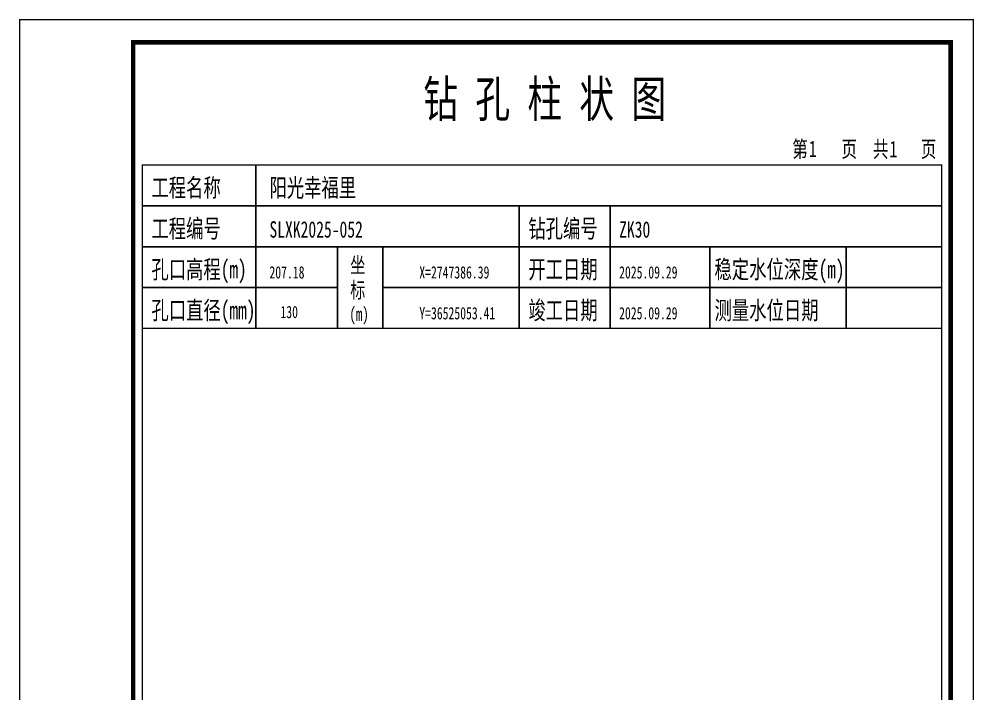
# Model space of a CAD drawing. Header units: millimetres. Extents: x 1275 to 2114, y 135 to 923.
# Drawn here: x 1432.4 to 1642.6, y 774.5 to 923.2 of the extents above; entities that cross this region are included whole.
import ezdxf

# ---------------------------------------------------------------- set-up
doc = ezdxf.new("R2010")
doc.units = ezdxf.units.MM
doc.styles.add('LZ_FONT', font='simfang.ttf', dxfattribs={"width": 0.7, "height": 8})

msp = doc.modelspace()

# ---------------------------------------------------------------- linework, layer by layer
for p, q in [((1484.49, 855.03), (1484.49, 891.03)), ((1459.49, 882.03), (1635.49, 882.03)), ((1542.49, 855.03), (1542.49, 882.03)), ((1562.49, 855.03), (1562.49, 882.03)), ((1459.49, 873.03), (1635.49, 873.03)), ((1502.49, 855.03), (1502.49, 873.03)), ((1512.49, 855.03), (1512.49, 873.03)), ((1584.49, 855.03), (1584.49, 873.03)), ((1614.49, 855.03), (1614.49, 873.03)), ((1459.49, 864.03), (1502.49, 864.03)), ((1512.49, 864.03), (1635.49, 864.03))]:
    msp.add_line(p, q)
for points, const_width in [([(1432.49, 626.03), (1642.49, 626.03), (1642.49, 923.03), (1432.49, 923.03)], 0.25), ([(1457.49, 631.03), (1637.49, 631.03), (1637.49, 918.03), (1457.49, 918.03)], 1), ([(1459.49, 891.03), (1635.49, 891.03), (1635.49, 643.03), (1459.49, 643.03)], 0.3)]:
    msp.add_lwpolyline(points, close=True, dxfattribs=dict(const_width=const_width))
at = {"const_width": 0.3}
msp.add_lwpolyline([(1459.49, 855.03), (1635.49, 855.03)], dxfattribs=at)

# ---------------------------------------------------------------- texts
at = {"style": 'LZ_FONT', "width": 0.7}
for s, height, p in [('钻 孔 柱 状 图', 8, (1521.39, 901.58)), ('第', 3.6, (1602.61, 892.74)), ('1', 3.6, (1606.27, 892.79)), ('页', 3.6, (1613.44, 892.74)), ('共', 3.6, (1620.37, 892.74)), ('1', 3.6, (1624.02, 892.74)), ('页', 3.6, (1630.93, 892.74)), ('工程名称', 4, (1461.49, 884.03)), ('阳光幸福里', 4, (1487.49, 884.03)), ('工程编号', 4, (1461.49, 875.03)), ('钻孔编号', 4, (1544.49, 875.03)), ('SLXK2025-052', 3.6, (1487.49, 875.03)), ('ZK30', 3.6, (1564.49, 875.03)), ('孔口高程(m)', 4, (1461.49, 866.03)), ('坐', 3.5, (1505.27, 867.27)), ('开工日期', 4, (1544.49, 866.03)), ('稳定水位深度(m)', 4, (1585.49, 866.03)), ('207.18', 2.7, (1487.49, 866.03)), ('X=2747386.39', 2.7, (1520.49, 866.03)), ('2025.09.29', 2.7, (1564.49, 866.03)), ('标', 3.5, (1505.27, 861.74)), ('孔口直径(mm)', 4, (1461.49, 857.03)), ('130', 2.7, (1489.91, 857.3)), ('(m) ', 3, (1505.08, 856.68)), ('竣工日期', 4, (1544.49, 857.03)), ('测量水位日期', 4, (1585.49, 857.03)), ('Y=36525053.41', 2.7, (1520.49, 857.03)), ('2025.09.29', 2.7, (1564.49, 857.03))]:
    msp.add_text(s, height=height, dxfattribs=at).set_placement(p)

doc.saveas('drawing.dxf')
